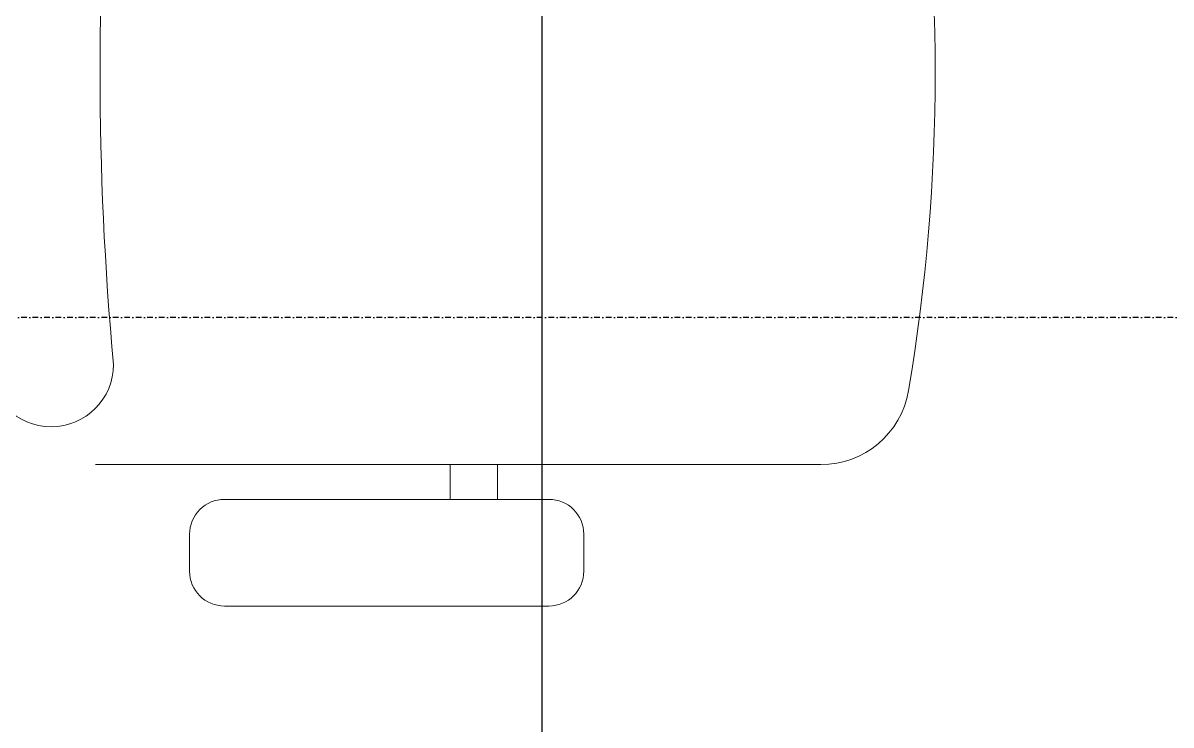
# Model space of a CAD drawing. Extents: x -560814 to 57327, y -29287 to 19916.
# Drawn here: x 38084 to 38730, y 6780 to 7175 of the extents above; entities that cross this region are included whole.
import ezdxf

# ---------------------------------------------------------------- set-up
doc = ezdxf.new("R2010")
doc.units = 0
doc.header["$LTSCALE"] = 0.25
doc.linetypes.add('DASHDOT', pattern=[25.4, 12.7, -6.35, 0, -6.35])
doc.layers.add('01-First Floor$0$FALSE CEILING', color=251, linetype='Continuous')
for name, color, linetype, lineweight in [('01-First Floor$0$LOADING', 253, 'Continuous', 5), ('01-First Floor$0$NEW Wall', 166, 'Continuous', 5), ('E-LITE-CLNG-CNDT', 6, 'DASHDOT', 35), ('T-DATA-CLNG-COND', 51, 'DASHDOT', 25)]:
    doc.layers.add(name, color=color, linetype=linetype, lineweight=lineweight)

# ---------------------------------------------------------------- blocks, each defined once
blk = doc.blocks.new('*X241')
at = {"color": 0}
for p, q in [((5, 3), (5, 3)), ((5, 3), (5, 3)), ((5, 3), (5, 3)), ((5, 3), (5, 3)), ((5, 3), (5, 3)), ((5, 3), (5, 3)), ((5, 3), (5, 3)), ((5, 3), (5, 3)), ((5, 3), (5, 3)), ((5, 3), (5, 3)), ((5, 3), (5, 3)), ((5, 3), (5, 3)), ((5, 3), (5, 3)), ((5, 3), (5, 3)), ((5, 3), (5, 3)), ((5, 3), (5, 3)), ((5, 3), (5, 3)), ((5, 3), (5, 3)), ((5, 3), (5, 3)), ((5, 3), (5, 3)), ((5, 3), (5, 3)), ((5, 3), (5, 3)), ((5, 3), (5, 3)), ((5, 3), (5, 3)), ((5, 3), (5, 3)), ((5, 3), (5, 3)), ((5, 3), (5, 3)), ((5, 3), (5, 3)), ((5, 3), (5, 3)), ((5, 3), (5, 3)), ((5, 3), (5, 3)), ((5, 3), (5, 3)), ((5, 3), (5, 3)), ((5, 3), (5, 3)), ((5, 3), (5, 3)), ((5, 3), (5, 3)), ((5, 3), (5, 3)), ((5, 3), (5, 3)), ((5, 3), (5, 3)), ((5, 3), (5, 3)), ((5, 3), (5, 3)), ((5, 3), (5, 3)), ((5, 3), (5, 3)), ((5, 3), (5, 3)), ((5, 3), (5, 3)), ((5, 3), (5, 3)), ((5, 3), (5, 3)), ((5, 3), (5, 3)), ((5, 3), (5, 3)), ((5, 3), (5, 3)), ((5, 3), (5, 3)), ((5, 3), (5, 3)), ((5, 3), (5, 3)), ((5, 3), (5, 3)), ((5, 3), (5, 3)), ((5, 3), (5, 3)), ((5, 3), (5, 3)), ((5, 3), (5, 3)), ((5, 3), (5, 3)), ((5, 3), (5, 3)), ((5, 3), (5, 3)), ((5, 3), (5, 3)), ((5, 3), (5, 3)), ((5, 3), (5, 3)), ((5, 3), (5, 3)), ((5, 3), (5, 3)), ((6, 3), (5, 3)), ((5, 3), (5, 3)), ((6, 3), (5, 3)), ((5, 3), (5, 3)), ((6, 3), (5, 3)), ((5, 3), (5, 3)), ((6, 3), (5, 3)), ((5, 3), (5, 3)), ((5, 3), (5, 3)), ((5, 3), (5, 3)), ((5, 3), (5, 3)), ((5, 3), (5, 3)), ((5, 3), (5, 3)), ((5, 3), (5, 3)), ((5, 3), (5, 3)), ((5, 3), (5, 3)), ((5, 3), (5, 3)), ((5, 3), (5, 3)), ((5, 3), (5, 3)), ((5, 3), (5, 3)), ((5, 3), (5, 3)), ((5, 3), (5, 3)), ((5, 3), (5, 3)), ((5, 3), (5, 3)), ((5, 3), (5, 3)), ((5, 3), (5, 3)), ((5, 3), (5, 3)), ((5, 3), (5, 3)), ((5, 3), (5, 3)), ((5, 3), (5, 3)), ((6, 3), (6, 3)), ((6, 3), (6, 3)), ((6, 3), (6, 3)), ((6, 3), (6, 3)), ((6, 3), (6, 3)), ((6, 3), (6, 3)), ((6, 3), (6, 3)), ((6, 3), (6, 3)), ((6, 3), (6, 3)), ((6, 3), (6, 3)), ((6, 3), (6, 3)), ((6, 3), (6, 3)), ((6, 3), (6, 3)), ((6, 3), (6, 3)), ((6, 3), (6, 3)), ((6, 3), (6, 3)), ((6, 3), (6, 3)), ((6, 3), (6, 3)), ((6, 3), (6, 3)), ((6, 3), (6, 3)), ((6, 3), (6, 3)), ((6, 3), (6, 3)), ((6, 3), (6, 3)), ((6, 3), (6, 3)), ((6, 3), (6, 3)), ((6, 3), (6, 3)), ((6, 3), (6, 3)), ((6, 3), (6, 3)), ((6, 3), (6, 3)), ((6, 3), (6, 3)), ((6, 3), (6, 3)), ((6, 3), (6, 3)), ((6, 3), (6, 3)), ((6, 3), (6, 3)), ((6, 3), (6, 3)), ((6, 3), (6, 3)), ((6, 3), (6, 3)), ((6, 3), (6, 3)), ((6, 3), (6, 3)), ((6, 3), (6, 3)), ((6, 3), (6, 3)), ((6, 3), (6, 3)), ((6, 3), (6, 3)), ((6, 3), (6, 3)), ((6, 3), (6, 3)), ((6, 3), (6, 3)), ((6, 3), (6, 3)), ((6, 3), (6, 3)), ((6, 3), (6, 3)), ((6, 3), (6, 3)), ((6, 3), (6, 3)), ((6, 3), (6, 3)), ((6, 3), (6, 3)), ((6, 3), (6, 3)), ((6, 3), (6, 3)), ((6, 3), (6, 3)), ((6, 3), (6, 3)), ((6, 3), (6, 3)), ((6, 3), (6, 3)), ((6, 3), (6, 3)), ((6, 3), (6, 3)), ((6, 3), (6, 3)), ((6, 3), (6, 3)), ((6, 3), (6, 3)), ((6, 3), (6, 3)), ((6, 3), (6, 3)), ((6, 3), (6, 3)), ((6, 3), (6, 3)), ((6, 3), (6, 3)), ((6, 3), (6, 3)), ((6, 3), (6, 3)), ((6, 3), (6, 3)), ((6, 3), (6, 3)), ((6, 3), (6, 3)), ((6, 3), (6, 3)), ((6, 3), (6, 3)), ((6, 3), (6, 3)), ((6, 3), (6, 3)), ((6, 3), (6, 3)), ((6, 3), (6, 3)), ((6, 3), (6, 3)), ((6, 3), (6, 3)), ((6, 3), (6, 3)), ((6, 3), (6, 3)), ((6, 3), (6, 3)), ((6, 3), (6, 3)), ((6, 3), (6, 3)), ((6, 3), (6, 3)), ((6, 3), (6, 3)), ((6, 3), (6, 3)), ((6, 3), (6, 3)), ((6, 3), (6, 3)), ((6, 3), (6, 3)), ((6, 3), (6, 3)), ((6, 3), (6, 3)), ((6, 3), (6, 3)), ((6, 3), (6, 3)), ((6, 3), (6, 3)), ((6, 3), (6, 3)), ((6, 3), (6, 3)), ((6, 3), (6, 3)), ((6, 3), (6, 3)), ((6, 3), (6, 3)), ((6, 3), (6, 3)), ((6, 3), (6, 3)), ((6, 3), (6, 3)), ((6, 3), (6, 3)), ((6, 3), (6, 3)), ((6, 3), (6, 3)), ((6, 3), (6, 3)), ((6, 3), (6, 3)), ((6, 3), (6, 3)), ((6, 3), (6, 3)), ((6, 3), (6, 3)), ((6, 3), (6, 3)), ((6, 3), (6, 3)), ((6, 3), (6, 3)), ((6, 3), (6, 3)), ((6, 3), (6, 3)), ((6, 3), (6, 3)), ((6, 3), (6, 3)), ((6, 3), (6, 3)), ((6, 3), (6, 3)), ((6, 3), (6, 3)), ((6, 3), (6, 3)), ((6, 3), (6, 3)), ((6, 3), (6, 3)), ((6, 3), (6, 3)), ((6, 3), (6, 3)), ((6, 3), (6, 3)), ((6, 3), (6, 3)), ((6, 3), (6, 3)), ((6, 3), (6, 3)), ((6, 3), (6, 3)), ((6, 3), (6, 3)), ((6, 3), (6, 3)), ((6, 3), (6, 3)), ((6, 3), (6, 3)), ((6, 3), (6, 3)), ((6, 3), (6, 3)), ((6, 3), (6, 3)), ((6, 3), (6, 3)), ((6, 3), (6, 3)), ((6, 3), (6, 3)), ((6, 3), (6, 3)), ((6, 3), (6, 3)), ((6, 3), (6, 3)), ((6, 3), (6, 3)), ((6, 3), (6, 3)), ((6, 3), (6, 3)), ((6, 3), (6, 3)), ((6, 3), (6, 3)), ((6, 3), (6, 3)), ((6, 3), (6, 3)), ((6, 3), (6, 3)), ((6, 3), (6, 3)), ((6, 3), (6, 3)), ((6, 3), (6, 3)), ((6, 3), (6, 3)), ((6, 3), (6, 3)), ((6, 3), (6, 3)), ((6, 3), (6, 3)), ((6, 3), (6, 3)), ((6, 3), (6, 3)), ((6, 3), (6, 3)), ((6, 3), (6, 3)), ((6, 3), (6, 3)), ((6, 3), (6, 3)), ((6, 3), (6, 3)), ((6, 3), (6, 3)), ((6, 3), (6, 3)), ((6, 3), (6, 3)), ((6, 3), (6, 3)), ((6, 3), (6, 3)), ((6, 3), (6, 3)), ((6, 3), (6, 3)), ((6, 3), (6, 3)), ((6, 3), (6, 3)), ((6, 3), (6, 3)), ((6, 3), (6, 3)), ((6, 3), (6, 3)), ((6, 3), (6, 3)), ((6, 3), (6, 3)), ((6, 3), (6, 3)), ((6, 3), (6, 3)), ((6, 3), (6, 3)), ((6, 3), (6, 3)), ((6, 3), (6, 3)), ((6, 3), (6, 3)), ((6, 3), (6, 3)), ((6, 3), (6, 3)), ((6, 3), (6, 3)), ((6, 3), (6, 3)), ((6, 3), (6, 3)), ((6, 3), (6, 3)), ((6, 3), (6, 3)), ((6, 3), (6, 3)), ((6, 3), (6, 3)), ((6, 3), (6, 3)), ((6, 3), (6, 3)), ((6, 3), (6, 3)), ((6, 3), (6, 3)), ((6, 3), (6, 3)), ((6, 3), (6, 3)), ((6, 3), (5, 3)), ((6, 3), (5, 3)), ((6, 3), (5, 3)), ((6, 3), (5, 3)), ((6, 3), (5, 3)), ((6, 3), (6, 3)), ((6, 3), (6, 3)), ((6, 3), (6, 3)), ((6, 3), (6, 3)), ((6, 3), (6, 3)), ((6, 3), (6, 3)), ((6, 3), (6, 3)), ((6, 3), (6, 3)), ((6, 3), (6, 3)), ((6, 3), (6, 3)), ((6, 3), (6, 3)), ((6, 3), (6, 3)), ((6, 3), (6, 3)), ((6, 3), (6, 3)), ((6, 3), (6, 3)), ((6, 3), (6, 3)), ((6, 3), (6, 3)), ((6, 3), (6, 3)), ((6, 3), (6, 3)), ((6, 3), (6, 3)), ((6, 3), (6, 3)), ((6, 3), (6, 3)), ((6, 3), (6, 3)), ((6, 3), (6, 3)), ((6, 3), (6, 3)), ((6, 3), (6, 3)), ((6, 3), (6, 3)), ((6, 3), (6, 3)), ((6, 3), (6, 3)), ((6, 3), (6, 3)), ((6, 3), (6, 3)), ((6, 3), (6, 3)), ((6, 3), (6, 3)), ((6, 3), (6, 3)), ((6, 3), (6, 3)), ((6, 3), (6, 3)), ((6, 3), (6, 3)), ((6, 3), (6, 3)), ((6, 3), (6, 3)), ((6, 3), (6, 3)), ((6, 3), (6, 3)), ((6, 3), (6, 3)), ((6, 3), (6, 3)), ((6, 3), (6, 3)), ((6, 3), (6, 3)), ((6, 3), (6, 3)), ((6, 3), (6, 3)), ((6, 3), (6, 3)), ((6, 3), (6, 3)), ((6, 3), (6, 3)), ((6, 3), (6, 3)), ((6, 3), (6, 3)), ((6, 3), (6, 3)), ((6, 3), (6, 3)), ((6, 3), (6, 3)), ((6, 3), (6, 3)), ((6, 3), (6, 3)), ((6, 3), (6, 3)), ((6, 3), (6, 3)), ((6, 3), (6, 3)), ((6, 3), (6, 3)), ((6, 3), (6, 3)), ((6, 3), (6, 3)), ((6, 3), (6, 3)), ((6, 3), (6, 3)), ((6, 3), (6, 3)), ((6, 3), (6, 3)), ((6, 3), (6, 3)), ((6, 3), (6, 3)), ((6, 3), (6, 3)), ((6, 3), (6, 3)), ((6, 3), (6, 3)), ((6, 3), (6, 3)), ((6, 3), (6, 3)), ((6, 3), (6, 3)), ((6, 3), (6, 3)), ((6, 3), (6, 3)), ((6, 3), (6, 3)), ((6, 3), (6, 3)), ((6, 3), (6, 3)), ((6, 3), (6, 3)), ((6, 3), (6, 3)), ((6, 3), (6, 3)), ((6, 3), (6, 3)), ((6, 3), (6, 3)), ((6, 3), (6, 3)), ((6, 3), (6, 3)), ((6, 3), (6, 3)), ((6, 3), (6, 3)), ((6, 3), (6, 3)), ((6, 3), (6, 3)), ((6, 3), (6, 3)), ((6, 3), (6, 3)), ((6, 3), (6, 3)), ((6, 3), (6, 3)), ((6, 3), (6, 3)), ((6, 3), (6, 3)), ((6, 3), (6, 3)), ((6, 3), (6, 3)), ((6, 3), (6, 3)), ((6, 3), (6, 3)), ((6, 3), (6, 3)), ((6, 3), (6, 3)), ((6, 3), (6, 3)), ((6, 3), (6, 3)), ((6, 3), (6, 3)), ((6, 3), (6, 3)), ((6, 3), (6, 3)), ((6, 3), (6, 3)), ((6, 3), (6, 3)), ((6, 3), (6, 3)), ((6, 3), (6, 3)), ((6, 3), (6, 3)), ((6, 3), (6, 3)), ((6, 3), (6, 3)), ((6, 3), (6, 3)), ((6, 3), (6, 3)), ((6, 3), (6, 3)), ((6, 3), (6, 3)), ((6, 3), (6, 3)), ((6, 3), (6, 3)), ((6, 3), (6, 3)), ((6, 3), (6, 3)), ((6, 3), (6, 3)), ((6, 3), (6, 3)), ((6, 3), (6, 3)), ((6, 3), (6, 3)), ((6, 3), (6, 3)), ((6, 3), (6, 3)), ((6, 3), (6, 3)), ((6, 3), (6, 3)), ((6, 3), (6, 3)), ((6, 3), (6, 3)), ((6, 3), (6, 3)), ((6, 3), (6, 3)), ((6, 3), (6, 3)), ((6, 3), (6, 3)), ((6, 3), (6, 3)), ((6, 3), (6, 3)), ((6, 3), (6, 3)), ((6, 3), (6, 3)), ((6, 3), (6, 3)), ((6, 3), (6, 3)), ((6, 3), (6, 3)), ((6, 3), (6, 3)), ((6, 3), (6, 3)), ((6, 3), (6, 3)), ((6, 3), (6, 3)), ((6, 3), (6, 3)), ((6, 3), (6, 3)), ((6, 3), (6, 3)), ((6, 3), (6, 3)), ((6, 3), (6, 3)), ((6, 3), (6, 3)), ((6, 3), (6, 3)), ((6, 3), (6, 3)), ((6, 3), (6, 3)), ((6, 3), (6, 3)), ((6, 3), (6, 3)), ((6, 3), (6, 3)), ((6, 3), (6, 3)), ((6, 3), (6, 3)), ((6, 3), (6, 3)), ((6, 3), (6, 3)), ((6, 3), (6, 3)), ((6, 3), (6, 3)), ((6, 3), (6, 3)), ((6, 3), (6, 3)), ((6, 3), (6, 3)), ((6, 3), (6, 3)), ((6, 3), (6, 3)), ((6, 3), (6, 3)), ((6, 3), (6, 3)), ((6, 3), (6, 3)), ((6, 3), (6, 3)), ((6, 3), (6, 3)), ((6, 3), (6, 3)), ((6, 3), (6, 3)), ((6, 3), (6, 3)), ((6, 3), (6, 3)), ((6, 3), (6, 3)), ((6, 3), (6, 3)), ((6, 3), (6, 3)), ((6, 3), (6, 3)), ((6, 3), (6, 3)), ((6, 3), (6, 3)), ((6, 3), (6, 3)), ((6, 3), (6, 3)), ((6, 3), (6, 3)), ((6, 3), (6, 3)), ((6, 3), (6, 3)), ((6, 3), (6, 3)), ((6, 3), (6, 3)), ((6, 3), (6, 3)), ((6, 3), (6, 3)), ((6, 3), (6, 3)), ((6, 3), (6, 3)), ((6, 3), (6, 3)), ((6, 3), (6, 3)), ((6, 3), (6, 3)), ((6, 3), (6, 3)), ((6, 3), (6, 3)), ((6, 3), (6, 3)), ((6, 3), (6, 3)), ((6, 3), (6, 3)), ((6, 3), (6, 3)), ((6, 3), (6, 3)), ((6, 3), (6, 3)), ((6, 3), (6, 3)), ((6, 3), (6, 3)), ((6, 3), (6, 3)), ((6, 3), (6, 3)), ((6, 3), (6, 3)), ((6, 3), (6, 3)), ((6, 3), (6, 3)), ((6, 3), (6, 3)), ((6, 3), (6, 3)), ((6, 3), (6, 3)), ((6, 3), (6, 3)), ((6, 3), (6, 3)), ((6, 3), (6, 3)), ((6, 3), (6, 3)), ((6, 3), (6, 3)), ((6, 3), (6, 3)), ((6, 3), (6, 3)), ((6, 3), (6, 3)), ((6, 3), (6, 3)), ((6, 3), (6, 3)), ((6, 3), (6, 3)), ((6, 3), (6, 3)), ((6, 3), (6, 3)), ((6, 3), (6, 3)), ((6, 3), (6, 3)), ((6, 3), (6, 3)), ((6, 3), (6, 3)), ((6, 3), (6, 3)), ((6, 3), (6, 3)), ((6, 3), (6, 3)), ((6, 3), (6, 3)), ((6, 3), (6, 3)), ((6, 3), (6, 3)), ((6, 3), (6, 3)), ((6, 3), (6, 3)), ((6, 3), (6, 3)), ((6, 3), (6, 3)), ((6, 3), (6, 3)), ((6, 3), (6, 3)), ((6, 3), (6, 3)), ((6, 3), (6, 3)), ((6, 3), (6, 3)), ((6, 3), (6, 3)), ((6, 3), (6, 3)), ((6, 3), (6, 3)), ((6, 3), (6, 3)), ((6, 3), (6, 3)), ((6, 3), (6, 3)), ((6, 3), (6, 3)), ((6, 3), (6, 3)), ((6, 3), (6, 3)), ((6, 3), (6, 3)), ((6, 3), (6, 3)), ((6, 3), (6, 3)), ((6, 3), (6, 3)), ((6, 3), (6, 3)), ((6, 3), (6, 3)), ((6, 3), (6, 3)), ((6, 3), (6, 3)), ((6, 3), (6, 3)), ((6, 3), (6, 3)), ((6, 3), (6, 3)), ((6, 3), (6, 3)), ((6, 3), (6, 3)), ((6, 3), (6, 3)), ((6, 3), (6, 3)), ((6, 3), (6, 3)), ((6, 3), (6, 3)), ((6, 3), (6, 3)), ((6, 3), (6, 3)), ((6, 3), (6, 3)), ((6, 3), (6, 3)), ((6, 3), (6, 3)), ((6, 3), (6, 3)), ((6, 3), (6, 3)), ((6, 3), (6, 3)), ((6, 3), (6, 3)), ((6, 3), (6, 3)), ((6, 3), (6, 3)), ((6, 3), (6, 3)), ((6, 3), (6, 3)), ((6, 3), (6, 3)), ((6, 3), (6, 3)), ((6, 3), (6, 3)), ((6, 3), (6, 3)), ((6, 3), (6, 3)), ((6, 3), (6, 3)), ((6, 3), (6, 3)), ((6, 3), (6, 3)), ((6, 3), (6, 3)), ((6, 3), (6, 3)), ((6, 3), (6, 3)), ((6, 3), (6, 3)), ((6, 3), (6, 3)), ((6, 3), (6, 3)), ((6, 3), (6, 3)), ((6, 3), (6, 3)), ((6, 3), (6, 3)), ((6, 3), (6, 3)), ((6, 3), (6, 3)), ((6, 3), (6, 3)), ((6, 3), (6, 3)), ((6, 3), (6, 3)), ((6, 3), (6, 3)), ((6, 3), (6, 3)), ((6, 3), (6, 3)), ((6, 3), (6, 3)), ((6, 3), (6, 3)), ((6, 3), (6, 3))]:
    blk.add_line(p, q, dxfattribs=at)
blk = doc.blocks.new('*X242')
at = {"color": 0}
for p, q in [((13, 1), (13, 1)), ((13, 1), (13, 1)), ((13, 1), (13, 1)), ((13, 1), (13, 1)), ((13, 1), (13, 1)), ((13, 1), (13, 1)), ((13, 1), (13, 1)), ((13, 1), (13, 1)), ((13, 1), (13, 1)), ((13, 1), (13, 1)), ((13, 1), (13, 1)), ((13, 1), (13, 1)), ((13, 1), (13, 1)), ((13, 1), (13, 1)), ((13, 1), (13, 1)), ((13, 1), (14, 1)), ((13, 1), (14, 1)), ((13, 1), (14, 1)), ((13, 1), (13, 1)), ((13, 1), (13, 1)), ((13, 1), (13, 1)), ((13, 1), (13, 1)), ((13, 1), (13, 1)), ((13, 1), (13, 1)), ((13, 1), (13, 1)), ((13, 1), (13, 1)), ((13, 1), (13, 1)), ((13, 1), (13, 1)), ((13, 1), (13, 1)), ((13, 1), (13, 1)), ((13, 1), (13, 1)), ((13, 1), (13, 1)), ((13, 1), (13, 1)), ((13, 1), (13, 1)), ((13, 1), (13, 1)), ((13, 1), (13, 1)), ((13, 1), (13, 1)), ((13, 1), (13, 1)), ((13, 1), (13, 1)), ((13, 1), (13, 1)), ((13, 1), (13, 1)), ((13, 1), (13, 1)), ((13, 1), (13, 1)), ((13, 1), (13, 1)), ((13, 1), (13, 1)), ((13, 1), (13, 1)), ((13, 1), (13, 1)), ((13, 1), (13, 1)), ((13, 1), (13, 1)), ((13, 1), (13, 1)), ((13, 1), (13, 1)), ((13, 1), (13, 1)), ((13, 1), (13, 1)), ((13, 1), (13, 1)), ((13, 1), (13, 1)), ((13, 1), (13, 1)), ((13, 1), (13, 1)), ((13, 1), (13, 1)), ((13, 1), (13, 1)), ((13, 1), (13, 1)), ((13, 1), (13, 1)), ((13, 1), (13, 1)), ((13, 1), (13, 1)), ((13, 1), (13, 1)), ((13, 1), (13, 1)), ((13, 1), (13, 1)), ((13, 1), (13, 1)), ((13, 1), (13, 1)), ((13, 1), (13, 1)), ((13, 1), (13, 1)), ((13, 1), (13, 1)), ((13, 1), (13, 1)), ((13, 1), (13, 1)), ((13, 1), (13, 1)), ((13, 1), (13, 1)), ((13, 1), (13, 1)), ((13, 1), (13, 1)), ((13, 1), (13, 1)), ((13, 1), (13, 1)), ((13, 1), (13, 1)), ((13, 1), (13, 1)), ((13, 1), (13, 1)), ((13, 1), (13, 1)), ((13, 1), (13, 1)), ((13, 1), (13, 1)), ((13, 1), (13, 1)), ((13, 1), (13, 1)), ((13, 1), (13, 1)), ((13, 1), (13, 1)), ((13, 1), (13, 1)), ((13, 1), (13, 1)), ((13, 1), (13, 1)), ((13, 1), (13, 1)), ((13, 1), (13, 1)), ((13, 1), (13, 1)), ((13, 1), (13, 1)), ((13, 1), (13, 1)), ((13, 1), (13, 1)), ((13, 1), (13, 1)), ((13, 1), (13, 1)), ((13, 1), (13, 1)), ((13, 1), (13, 1)), ((13, 1), (13, 1)), ((13, 1), (13, 1)), ((13, 1), (13, 1)), ((13, 1), (13, 1)), ((13, 1), (13, 1)), ((13, 1), (13, 1)), ((13, 1), (13, 1)), ((13, 1), (13, 1)), ((13, 1), (13, 1)), ((13, 1), (13, 1)), ((13, 1), (13, 1)), ((13, 1), (13, 1)), ((13, 1), (13, 1)), ((13, 1), (13, 1)), ((13, 1), (13, 1)), ((13, 1), (13, 1)), ((13, 1), (13, 1)), ((13, 1), (13, 1)), ((13, 1), (13, 1)), ((13, 1), (13, 1)), ((13, 1), (13, 1)), ((13, 1), (14, 1)), ((13, 0), (13, 0)), ((13, 0), (13, 0)), ((13, 0), (13, 0)), ((13, 0), (13, 0)), ((13, 0), (13, 0)), ((13, 0), (13, 0)), ((13, 0), (13, 0)), ((13, 0), (13, 0)), ((13, 0), (13, 0)), ((13, 0), (13, 0)), ((13, 0), (13, 0)), ((13, 0), (13, 0)), ((13, 0), (13, 0)), ((13, 0), (13, 0)), ((13, 0), (13, 0)), ((13, 0), (13, 0)), ((13, 0), (13, 0)), ((13, 0), (13, 0)), ((13, 0), (13, 0)), ((13, 0), (13, 0)), ((13, 0), (13, 0)), ((13, 0), (13, 0)), ((13, 0), (13, 0)), ((13, 0), (13, 0)), ((13, 0), (13, 0)), ((13, 0), (13, 0)), ((13, 0), (13, 0)), ((13, 0), (13, 0)), ((13, 0), (13, 0)), ((13, 0), (13, 0)), ((13, 0), (13, 0)), ((13, 0), (13, 0)), ((13, 0), (13, 0)), ((13, 0), (13, 0)), ((13, 0), (13, 0)), ((13, 0), (13, 0)), ((13, 0), (13, 0)), ((13, 0), (13, 0)), ((13, 0), (13, 0)), ((13, 0), (13, 0)), ((13, 0), (13, 0)), ((13, 0), (13, 0)), ((13, 0), (13, 0)), ((13, 0), (13, 0)), ((13, 0), (13, 0)), ((13, 0), (13, 0)), ((13, 0), (13, 0)), ((13, 0), (13, 0)), ((13, 0), (14, 0)), ((13, 0), (14, 0)), ((13, 0), (13, 0)), ((13, 0), (14, 0)), ((14, 1), (14, 1)), ((14, 1), (14, 1)), ((14, 1), (14, 1)), ((14, 1), (14, 1)), ((14, 1), (14, 1)), ((14, 1), (14, 1)), ((14, 1), (14, 1)), ((14, 1), (14, 1)), ((14, 1), (14, 1)), ((14, 1), (14, 1)), ((14, 1), (14, 1)), ((14, 1), (14, 1)), ((14, 1), (14, 1)), ((14, 1), (14, 1)), ((14, 1), (14, 1)), ((14, 1), (14, 1)), ((14, 1), (14, 1)), ((14, 1), (14, 1)), ((14, 1), (14, 1)), ((14, 1), (14, 1)), ((14, 1), (14, 1)), ((14, 1), (14, 1)), ((14, 1), (14, 1)), ((14, 1), (14, 1)), ((14, 1), (14, 1)), ((14, 1), (14, 1)), ((14, 1), (14, 1)), ((14, 1), (14, 1)), ((14, 1), (14, 1)), ((14, 1), (14, 1)), ((14, 1), (14, 1)), ((14, 1), (14, 1)), ((14, 1), (14, 1)), ((14, 1), (14, 1)), ((14, 1), (14, 1)), ((14, 1), (14, 1)), ((14, 1), (14, 1)), ((14, 1), (14, 1)), ((14, 1), (14, 1)), ((14, 1), (14, 1)), ((14, 1), (14, 1)), ((14, 1), (14, 1)), ((14, 1), (14, 1)), ((14, 1), (14, 1)), ((14, 1), (14, 1)), ((14, 1), (14, 1)), ((14, 1), (14, 1)), ((14, 1), (14, 1)), ((14, 1), (14, 1)), ((14, 1), (14, 1)), ((14, 1), (14, 1)), ((14, 1), (14, 1)), ((14, 1), (14, 1)), ((14, 1), (14, 1)), ((14, 1), (14, 1)), ((14, 1), (14, 1)), ((14, 1), (14, 1)), ((14, 1), (14, 1)), ((14, 1), (14, 1)), ((14, 1), (14, 1)), ((14, 1), (14, 1)), ((14, 1), (14, 1)), ((14, 1), (14, 1)), ((14, 1), (14, 1)), ((14, 1), (14, 1)), ((14, 1), (14, 1)), ((14, 1), (14, 1)), ((14, 1), (14, 1)), ((14, 1), (14, 1)), ((14, 1), (14, 1)), ((14, 1), (14, 1)), ((14, 1), (14, 1)), ((14, 1), (14, 1)), ((14, 1), (14, 1)), ((14, 1), (14, 1)), ((14, 1), (14, 1)), ((14, 1), (14, 1)), ((14, 1), (14, 1)), ((14, 1), (14, 1)), ((14, 1), (14, 1)), ((14, 1), (14, 1)), ((14, 1), (14, 1)), ((14, 1), (14, 1)), ((14, 1), (14, 1)), ((14, 1), (14, 1)), ((14, 1), (14, 1)), ((14, 1), (14, 1)), ((14, 1), (14, 1)), ((14, 1), (14, 1)), ((14, 1), (14, 1)), ((14, 1), (14, 1)), ((14, 1), (14, 1)), ((14, 1), (14, 1)), ((14, 1), (14, 1)), ((14, 0), (14, 0)), ((14, 0), (14, 0)), ((14, 0), (14, 0)), ((14, 0), (14, 0)), ((14, 0), (14, 0)), ((14, 0), (14, 0)), ((14, 0), (14, 0)), ((14, 0), (14, 0)), ((14, 0), (14, 0)), ((14, 0), (14, 0)), ((14, 0), (14, 0)), ((14, 0), (14, 0)), ((14, 0), (14, 0)), ((14, 0), (14, 0)), ((14, 0), (14, 0)), ((14, 0), (14, 0)), ((14, 0), (14, 0)), ((14, 0), (14, 0)), ((14, 0), (14, 0)), ((14, 0), (14, 0)), ((14, 0), (14, 0)), ((14, 0), (14, 0)), ((14, 0), (14, 0)), ((14, 0), (14, 0)), ((14, 0), (14, 0)), ((14, 0), (14, 0)), ((14, 0), (14, 0)), ((14, 0), (14, 0)), ((14, 0), (14, 0)), ((14, 0), (14, 0)), ((14, 0), (14, 0)), ((14, 0), (14, 0)), ((14, 0), (14, 0)), ((14, 0), (14, 0)), ((14, 0), (14, 0)), ((14, 0), (14, 0)), ((14, 0), (14, 0)), ((14, 0), (14, 0)), ((14, 0), (14, 0)), ((14, 0), (14, 0)), ((14, 0), (14, 0)), ((14, 0), (14, 0)), ((14, 0), (14, 0)), ((14, 0), (14, 0)), ((14, 0), (14, 0)), ((14, 0), (14, 0)), ((14, 0), (14, 0)), ((14, 0), (14, 0)), ((13, 0), (13, 0)), ((13, 0), (14, 0)), ((13, 0), (13, 0)), ((13, 0), (14, 0)), ((13, 0), (13, 0)), ((13, 0), (14, 0)), ((13, 0), (13, 0)), ((13, 0), (13, 0)), ((13, 0), (13, 0)), ((13, 0), (13, 0)), ((13, 0), (14, 0)), ((13, 0), (13, 0)), ((13, 0), (14, 0)), ((13, 0), (13, 0)), ((13, 0), (14, 0)), ((13, 0), (13, 0)), ((13, 0), (14, 0)), ((13, 0), (13, 0)), ((13, 0), (14, 0)), ((13, 0), (13, 0)), ((13, 0), (14, 0)), ((13, 0), (13, 0)), ((13, 0), (14, 0)), ((13, 0), (13, 0)), ((13, 0), (13, 0)), ((13, 0), (13, 0)), ((13, 0), (14, 0)), ((13, 0), (13, 0)), ((13, 0), (14, 0)), ((13, 0), (13, 0)), ((13, 0), (14, 0)), ((13, 0), (13, 0)), ((13, 0), (14, 0)), ((13, 0), (13, 0)), ((13, 0), (13, 0)), ((13, 0), (13, 0)), ((13, 0), (13, 0)), ((13, 0), (13, 0)), ((13, 0), (13, 0)), ((13, 0), (13, 0)), ((13, 0), (13, 0)), ((13, 0), (13, 0)), ((13, 0), (13, 0)), ((13, 0), (13, 0)), ((13, 0), (13, 0)), ((13, 0), (13, 0)), ((13, 0), (13, 0)), ((13, 0), (13, 0)), ((13, 0), (13, 0)), ((13, 0), (13, 0)), ((13, 0), (13, 0)), ((13, 0), (13, 0)), ((13, 0), (13, 0)), ((13, 0), (13, 0)), ((13, 0), (13, 0)), ((13, 0), (13, 0)), ((13, 0), (13, 0)), ((13, 0), (13, 0)), ((13, 0), (13, 0)), ((13, 0), (13, 0)), ((13, 0), (13, 0)), ((13, 0), (13, 0)), ((13, 0), (13, 0)), ((13, 0), (13, 0)), ((13, -1), (13, -1)), ((13, -1), (13, -1)), ((13, -1), (13, -1)), ((13, -1), (13, -1)), ((13, -1), (13, -1)), ((13, -1), (14, -1)), ((13, -1), (13, -1)), ((14, 0), (14, 0)), ((14, 0), (14, 0)), ((14, 0), (14, 0)), ((14, 0), (14, 0)), ((14, 0), (14, 0)), ((14, 0), (14, 0)), ((14, 0), (14, 0)), ((14, 0), (14, 0)), ((14, 0), (14, 0)), ((14, 0), (14, 0)), ((14, 0), (14, 0)), ((14, 0), (14, 0)), ((14, 0), (14, 0)), ((14, 0), (14, 0)), ((14, 0), (14, 0)), ((13, 0), (14, 0)), ((14, 0), (14, 0)), ((14, 0), (14, 0)), ((14, 0), (14, 0)), ((14, 0), (14, 0)), ((14, 0), (14, 0)), ((14, 0), (14, 0)), ((14, 0), (14, 0)), ((14, 0), (14, 0)), ((14, 0), (14, 0)), ((14, 0), (14, 0)), ((14, 0), (14, 0)), ((14, 0), (14, 0)), ((14, 0), (14, 0)), ((14, 0), (14, 0)), ((14, 0), (14, 0)), ((14, 0), (14, 0)), ((14, 0), (14, 0)), ((14, 0), (14, 0)), ((14, 0), (14, 0)), ((14, 0), (14, 0)), ((14, 0), (14, 0)), ((14, 0), (14, 0)), ((14, 0), (14, 0)), ((14, 0), (14, 0)), ((14, 0), (14, 0)), ((14, 0), (14, 0)), ((14, 0), (14, 0)), ((14, 0), (14, 0)), ((14, 0), (14, 0)), ((14, 0), (14, 0)), ((14, 0), (14, 0)), ((14, 0), (14, 0)), ((14, 0), (14, 0)), ((14, 0), (14, 0)), ((14, -1), (14, -1)), ((14, -1), (14, -1)), ((14, -1), (14, -1)), ((14, -1), (14, -1)), ((14, -1), (14, -1))]:
    blk.add_line(p, q, dxfattribs=at)
blk = doc.blocks.new('01-First Floor$0$GF21018-P')
at = {"color": 0}
for p, q in [((0.22049, 0.47563), (0.22049, 0.0675)), ((0.25963, 0.34221), (0.2804, 0.34221)), ((0.24001, 0.32259), (0.24001, 0.14)), ((0.30001, 0.32259), (0.30001, 0.14)), ((0.22049, 0.29372), (0.24001, 0.29372)), ((0.22049, 0.26708), (0.24001, 0.26708)), ((0.25963, 0.12039), (0.2804, 0.12039))]:
    blk.add_line(p, q, dxfattribs=at)
for points in [[(0.24001, 0.29372), (0.24001, 0.29372), (0.24001, 0.29372), (0.24001, 0.29372), (0.24001, 0.29372), (0.24001, 0.29372), (0.24001, 0.29372), (0.24001, 0.29372), (0.24001, 0.29372), (0.24001, 0.29372), (0.24001, 0.29372), (0.24001, 0.29372), (0.24001, 0.29372), (0.24001, 0.29372), (0.24001, 0.29372), (0.24001, 0.29372), (0.24001, 0.29372), (0.24001, 0.29372), (0.24001, 0.29372), (0.24001, 0.29372), (0.24001, 0.29372), (0.24001, 0.29372), (0.24001, 0.29372), (0.24001, 0.29372), (0.24001, 0.29372), (0.24001, 0.29372), (0.24001, 0.29372), (0.24001, 0.29372), (0.24001, 0.29372), (0.24001, 0.29372), (0.24001, 0.29372), (0.24001, 0.29372), (0.24001, 0.29372), (0.24001, 0.29372), (0.24001, 0.29372), (0.24001, 0.29372), (0.24001, 0.29372), (0.24001, 0.29372), (0.24001, 0.29372), (0.24001, 0.29372), (0.24001, 0.29372), (0.24001, 0.29372), (0.24001, 0.29372), (0.24001, 0.29372), (0.24001, 0.29372), (0.24001, 0.29372), (0.24001, 0.29372), (0.24001, 0.29372), (0.24001, 0.29372), (0.24001, 0.29372), (0.24001, 0.29372), (0.24001, 0.29372), (0.24001, 0.29372), (0.24001, 0.29372), (0.24001, 0.29372), (0.24001, 0.29372), (0.24001, 0.29372), (0.24001, 0.29372), (0.24001, 0.29372), (0.24001, 0.29372), (0.24001, 0.29372), (0.24001, 0.29372), (0.24001, 0.29372), (0.24001, 0.29372), (0.24001, 0.29372), (0.24001, 0.29372), (0.24001, 0.29372), (0.24001, 0.29372), (0.24001, 0.29372), (0.24001, 0.29372), (0.24001, 0.29372), (0.24001, 0.29372), (0.24001, 0.29372), (0.24001, 0.29372), (0.24001, 0.29372), (0.24001, 0.29372), (0.24001, 0.29372), (0.24001, 0.29372), (0.24001, 0.29372), (0.24001, 0.29372), (0.24001, 0.29372), (0.24001, 0.29372), (0.24001, 0.29372), (0.24001, 0.29372), (0.24001, 0.29372), (0.24001, 0.29372), (0.24001, 0.29372), (0.24001, 0.29372), (0.24001, 0.29372), (0.24001, 0.29372), (0.24001, 0.29372), (0.24001, 0.29372), (0.24001, 0.29372), (0.24001, 0.29372), (0.24001, 0.29372), (0.24001, 0.29372), (0.24001, 0.29372), (0.24001, 0.29372), (0.24001, 0.29372), (0.24001, 0.29372), (0.24001, 0.29372), (0.24001, 0.29372), (0.24001, 0.29372), (0.24001, 0.29372), (0.24001, 0.29372), (0.24001, 0.29372), (0.24001, 0.29372), (0.24001, 0.29372), (0.24001, 0.29372), (0.24001, 0.29372), (0.24001, 0.29372), (0.24001, 0.29372), (0.24001, 0.29372), (0.24001, 0.29372), (0.24001, 0.29372), (0.24001, 0.29372), (0.24001, 0.29372), (0.24001, 0.29372), (0.24001, 0.29372), (0.24001, 0.29372), (0.24001, 0.29372), (0.24001, 0.29372), (0.24001, 0.29372), (0.24001, 0.29372), (0.24001, 0.29372), (0.24001, 0.29372), (0.24001, 0.29372), (0.24001, 0.29372), (0.24001, 0.29372), (0.24001, 0.29372), (0.24001, 0.29372), (0.24001, 0.29372), (0.24001, 0.29372), (0.24001, 0.29372), (0.24001, 0.29372), (0.24001, 0.29372), (0.24001, 0.29372), (0.24001, 0.29372), (0.24001, 0.29372), (0.24001, 0.29372), (0.24001, 0.29372), (0.24001, 0.29372), (0.24001, 0.29372), (0.24001, 0.29372), (0.24001, 0.29372), (0.24001, 0.29372), (0.24001, 0.29372), (0.24001, 0.29372), (0.24001, 0.29372), (0.24001, 0.29372), (0.24001, 0.29372), (0.24001, 0.29372), (0.24001, 0.29372), (0.24001, 0.29372), (0.24001, 0.29372), (0.24001, 0.29372), (0.24001, 0.29372), (0.24001, 0.29372), (0.24001, 0.29372), (0.24001, 0.29372), (0.24001, 0.29372), (0.24001, 0.29372), (0.24001, 0.29372), (0.24001, 0.29372), (0.24001, 0.29372), (0.24001, 0.29372), (0.24001, 0.29372), (0.24001, 0.29372), (0.24001, 0.29372), (0.24001, 0.29372), (0.24001, 0.29372), (0.24001, 0.29372), (0.24001, 0.29372), (0.24001, 0.29372), (0.24001, 0.29372), (0.24001, 0.29372), (0.24001, 0.29372), (0.24001, 0.29372), (0.24001, 0.29372), (0.24001, 0.29372), (0.24001, 0.29372), (0.24001, 0.29372), (0.24001, 0.29372), (0.24001, 0.29372), (0.24001, 0.29372), (0.24001, 0.29372), (0.24001, 0.29372), (0.24001, 0.29372), (0.24001, 0.29372), (0.24001, 0.29372), (0.24001, 0.29372), (0.24001, 0.29372), (0.24001, 0.29372), (0.24001, 0.29372), (0.24001, 0.29372), (0.24001, 0.29372), (0.24001, 0.29372), (0.24001, 0.29372), (0.24001, 0.29372), (0.24001, 0.29372), (0.24001, 0.29372), (0.24001, 0.29372), (0.24001, 0.29372), (0.24001, 0.29372), (0.24001, 0.29372), (0.24001, 0.29372), (0.24001, 0.29372), (0.24001, 0.29372), (0.24001, 0.29372), (0.24001, 0.29372), (0.24001, 0.29372), (0.24001, 0.29372), (0.24001, 0.29372), (0.24001, 0.29372), (0.24001, 0.29372), (0.24001, 0.29372), (0.24001, 0.29372), (0.24001, 0.29372), (0.24001, 0.29372), (0.24001, 0.29372), (0.24001, 0.29372), (0.24001, 0.29372), (0.24001, 0.29372), (0.24001, 0.29372), (0.24001, 0.29372), (0.24001, 0.29372), (0.24001, 0.29372), (0.24001, 0.29372), (0.24001, 0.29372), (0.24001, 0.29372), (0.24001, 0.29372), (0.24001, 0.29372), (0.24001, 0.29372), (0.24001, 0.29372), (0.24001, 0.29372), (0.24001, 0.29372), (0.24001, 0.29372), (0.24001, 0.29372), (0.24001, 0.29372), (0.24001, 0.29372), (0.24001, 0.29372), (0.24001, 0.29372), (0.24001, 0.29372), (0.24001, 0.29372), (0.24001, 0.29372), (0.24001, 0.29372), (0.24001, 0.29372), (0.24001, 0.29372), (0.24001, 0.29372), (0.24001, 0.29372), (0.24001, 0.29372), (0.24001, 0.29372), (0.24001, 0.29372), (0.24001, 0.29372), (0.24001, 0.29372), (0.24001, 0.29372), (0.24001, 0.29372), (0.24001, 0.29372), (0.24001, 0.29372), (0.24001, 0.29372), (0.24001, 0.29372), (0.24001, 0.29372), (0.24001, 0.29372), (0.24001, 0.29372), (0.24001, 0.29372), (0.24001, 0.29372), (0.24001, 0.29372), (0.24001, 0.29372), (0.24001, 0.29372), (0.24001, 0.29372), (0.24001, 0.29372), (0.24001, 0.29372), (0.24001, 0.29372), (0.24001, 0.29372), (0.24001, 0.29372), (0.24001, 0.29372), (0.24001, 0.29372)], [(0.24001, 0.29372), (0.24001, 0.29372), (0.24001, 0.29372), (0.24001, 0.29372), (0.24001, 0.29372), (0.24001, 0.29372), (0.24001, 0.29372), (0.24001, 0.29372), (0.24001, 0.29372), (0.24001, 0.29372), (0.24001, 0.29372), (0.24001, 0.29372), (0.24001, 0.29372), (0.24001, 0.29372), (0.24001, 0.29372), (0.24001, 0.29372), (0.24001, 0.29372), (0.24001, 0.29372), (0.24001, 0.29372), (0.24001, 0.29372), (0.24001, 0.29372), (0.24001, 0.29372), (0.24001, 0.29372), (0.24001, 0.29372), (0.24001, 0.29372), (0.24001, 0.29372), (0.24001, 0.29372), (0.24001, 0.29372), (0.24001, 0.29372), (0.24001, 0.29372), (0.24001, 0.29372), (0.24001, 0.29372), (0.24001, 0.29372), (0.24001, 0.29372), (0.24001, 0.29372), (0.24001, 0.29372), (0.24001, 0.29372), (0.24001, 0.29372), (0.24001, 0.29372), (0.24001, 0.29372), (0.24001, 0.29372), (0.24001, 0.29372), (0.24001, 0.29372), (0.24001, 0.29372), (0.24001, 0.29372), (0.24001, 0.29372), (0.24001, 0.29372), (0.24001, 0.29372), (0.24001, 0.29372), (0.24001, 0.29372), (0.24001, 0.29372), (0.24001, 0.29372), (0.24001, 0.29372), (0.24001, 0.29372), (0.24001, 0.29372), (0.24001, 0.29372), (0.24001, 0.29372), (0.24001, 0.29372), (0.24001, 0.29372), (0.24001, 0.29372), (0.24001, 0.29372), (0.24001, 0.29372), (0.24001, 0.29372), (0.24001, 0.29372), (0.24001, 0.29372), (0.24001, 0.29372), (0.24001, 0.29372), (0.24001, 0.29372), (0.24001, 0.29372), (0.24001, 0.29372), (0.24001, 0.29372), (0.24001, 0.29372), (0.24001, 0.29372), (0.24001, 0.29372), (0.24001, 0.29372), (0.24001, 0.29372), (0.24001, 0.29372), (0.24001, 0.29372), (0.24001, 0.29372), (0.24001, 0.29372), (0.24001, 0.29372), (0.24001, 0.29372), (0.24001, 0.29372), (0.24001, 0.29372), (0.24001, 0.29372), (0.24001, 0.29372), (0.24001, 0.29372), (0.24001, 0.29372), (0.24001, 0.29372), (0.24001, 0.29372), (0.24001, 0.29372), (0.24001, 0.29372), (0.24001, 0.29372), (0.24001, 0.29372), (0.24001, 0.29372), (0.24001, 0.29372), (0.24001, 0.29372), (0.24001, 0.29372), (0.24001, 0.29372), (0.24001, 0.29372), (0.24001, 0.29372), (0.24001, 0.29372), (0.24001, 0.29372), (0.24001, 0.29372), (0.24001, 0.29372), (0.24001, 0.29372), (0.24001, 0.29372), (0.24001, 0.29372), (0.24001, 0.29372), (0.24001, 0.29372), (0.24001, 0.29372), (0.24001, 0.29372), (0.24001, 0.29372), (0.24001, 0.29372), (0.24001, 0.29372), (0.24001, 0.29372), (0.24001, 0.29372), (0.24001, 0.29372), (0.24001, 0.29372), (0.24001, 0.29372), (0.24001, 0.29372), (0.24001, 0.29372), (0.24001, 0.29372), (0.24001, 0.29372), (0.24001, 0.29372), (0.24001, 0.29372), (0.24001, 0.29372), (0.24001, 0.29372), (0.24001, 0.29372), (0.24001, 0.29372), (0.24001, 0.29372), (0.24001, 0.29372), (0.24001, 0.29372), (0.24001, 0.29372), (0.24001, 0.29372), (0.24001, 0.29372), (0.24001, 0.29372), (0.24001, 0.29372), (0.24001, 0.29372), (0.24001, 0.29372), (0.24001, 0.29372), (0.24001, 0.29372), (0.24001, 0.29372), (0.24001, 0.29372), (0.24001, 0.29372), (0.24001, 0.29372), (0.24001, 0.29372), (0.24001, 0.29372), (0.24001, 0.29372), (0.24001, 0.29372), (0.24001, 0.29372), (0.24001, 0.29372), (0.24001, 0.29372), (0.24001, 0.29372), (0.24001, 0.29372), (0.24001, 0.29372), (0.24001, 0.29372), (0.24001, 0.29372), (0.24001, 0.29372), (0.24001, 0.29372), (0.24001, 0.29372), (0.24001, 0.29372), (0.24001, 0.29372), (0.24001, 0.29372), (0.24001, 0.29372), (0.24001, 0.29372), (0.24001, 0.29372), (0.24001, 0.29372), (0.24001, 0.29372), (0.24001, 0.29372), (0.24001, 0.29372), (0.24001, 0.29372), (0.24001, 0.29372), (0.24001, 0.29372), (0.24001, 0.29372), (0.24001, 0.29372), (0.24001, 0.29372), (0.24001, 0.29372), (0.24001, 0.29372), (0.24001, 0.29372), (0.24001, 0.29372), (0.24001, 0.29372), (0.24001, 0.29372), (0.24001, 0.29372), (0.24001, 0.29372), (0.24001, 0.29372), (0.24001, 0.29372), (0.24001, 0.29372), (0.24001, 0.29372), (0.24001, 0.29372), (0.24001, 0.29372), (0.24001, 0.29372), (0.24001, 0.29372), (0.24001, 0.29372), (0.24001, 0.29372), (0.24001, 0.29372), (0.24001, 0.29372), (0.24001, 0.29372), (0.24001, 0.29372), (0.24001, 0.29372), (0.24001, 0.29372), (0.24001, 0.29372), (0.24001, 0.29372), (0.24001, 0.29372), (0.24001, 0.29372), (0.24001, 0.29372), (0.24001, 0.29372), (0.24001, 0.29372), (0.24001, 0.29372), (0.24001, 0.29372), (0.24001, 0.29372), (0.24001, 0.29372), (0.24001, 0.29372), (0.24001, 0.29372), (0.24001, 0.29372), (0.24001, 0.29372), (0.24001, 0.29372), (0.24001, 0.29372), (0.24001, 0.29372)], [(0.24001, 0.29372), (0.24001, 0.29372), (0.24001, 0.29372), (0.24001, 0.29372), (0.24001, 0.29372), (0.24001, 0.29372), (0.24001, 0.29372), (0.24001, 0.29372), (0.24001, 0.29372), (0.24001, 0.29372), (0.24001, 0.29372), (0.24001, 0.29372), (0.24001, 0.29372), (0.24001, 0.29372), (0.24001, 0.29372), (0.24001, 0.29372), (0.24001, 0.29372), (0.24001, 0.29372), (0.24001, 0.29372), (0.24001, 0.29372), (0.24001, 0.29372), (0.24001, 0.29372), (0.24001, 0.29372), (0.24001, 0.29372), (0.24001, 0.29372), (0.24001, 0.29372), (0.24001, 0.29372), (0.24001, 0.29372), (0.24001, 0.29372), (0.24001, 0.29372), (0.24001, 0.29372), (0.24001, 0.29372), (0.24001, 0.29372), (0.24001, 0.29372), (0.24001, 0.29372), (0.24001, 0.29372), (0.24001, 0.29372), (0.24001, 0.29372), (0.24001, 0.29372), (0.24001, 0.29372), (0.24001, 0.29372), (0.24001, 0.29372), (0.24001, 0.29372), (0.24001, 0.29372), (0.24001, 0.29372), (0.24001, 0.29372), (0.24001, 0.29372), (0.24001, 0.29372), (0.24001, 0.29372), (0.24001, 0.29372), (0.24001, 0.29372), (0.24001, 0.29372), (0.24001, 0.29372), (0.24001, 0.29372), (0.24001, 0.29372), (0.24001, 0.29372), (0.24001, 0.29372), (0.24001, 0.29372), (0.24001, 0.29372), (0.24001, 0.29372), (0.24001, 0.29372), (0.24001, 0.29372), (0.24001, 0.29372), (0.24001, 0.29372), (0.24001, 0.29372), (0.24001, 0.29372), (0.24001, 0.29372), (0.24001, 0.29372), (0.24001, 0.29372), (0.24001, 0.29372), (0.24001, 0.29372), (0.24001, 0.29372), (0.24001, 0.29372), (0.24001, 0.29372), (0.24001, 0.29372), (0.24001, 0.29372), (0.24001, 0.29372), (0.24001, 0.29372), (0.24001, 0.29372), (0.24001, 0.29372), (0.24001, 0.29372), (0.24001, 0.29372), (0.24001, 0.29372), (0.24001, 0.29372), (0.24001, 0.29372), (0.24001, 0.29372), (0.24001, 0.29372), (0.24001, 0.29372), (0.24001, 0.29372), (0.24001, 0.29372), (0.24001, 0.29372), (0.24001, 0.29372), (0.24001, 0.29372), (0.24001, 0.29372), (0.24001, 0.29372), (0.24001, 0.29372), (0.24001, 0.29372), (0.24001, 0.29372), (0.24001, 0.29372), (0.24001, 0.29372), (0.24001, 0.29372), (0.24001, 0.29372), (0.24001, 0.29372), (0.24001, 0.29372), (0.24001, 0.29372), (0.24001, 0.29372), (0.24001, 0.29372), (0.24001, 0.29372), (0.24001, 0.29372), (0.24001, 0.29372), (0.24001, 0.29372), (0.24001, 0.29372), (0.24001, 0.29372), (0.24001, 0.29372), (0.24001, 0.29372), (0.24001, 0.29372), (0.24001, 0.29372), (0.24001, 0.29372), (0.24001, 0.29372), (0.24001, 0.29372), (0.24001, 0.29372), (0.24001, 0.29372), (0.24001, 0.29372), (0.24001, 0.29372), (0.24001, 0.29372), (0.24001, 0.29372), (0.24001, 0.29372), (0.24001, 0.29372), (0.24001, 0.29372), (0.24001, 0.29372), (0.24001, 0.29372), (0.24001, 0.29372), (0.24001, 0.29372), (0.24001, 0.29372), (0.24001, 0.29372), (0.24001, 0.29372), (0.24001, 0.29372), (0.24001, 0.29372), (0.24001, 0.29372), (0.24001, 0.29372), (0.24001, 0.29372), (0.24001, 0.29372), (0.24001, 0.29372), (0.24001, 0.29372), (0.24001, 0.29372), (0.24001, 0.29372), (0.24001, 0.29372), (0.24001, 0.29372), (0.24001, 0.29372), (0.24001, 0.29372), (0.24001, 0.29372), (0.24001, 0.29372), (0.24001, 0.29372), (0.24001, 0.29372), (0.24001, 0.29372), (0.24001, 0.29372), (0.24001, 0.29372), (0.24001, 0.29372), (0.24001, 0.29372), (0.24001, 0.29372), (0.24001, 0.29372), (0.24001, 0.29372), (0.24001, 0.29372), (0.24001, 0.29372), (0.24001, 0.29372), (0.24001, 0.29372), (0.24001, 0.29372), (0.24001, 0.29372), (0.24001, 0.29372), (0.24001, 0.29372), (0.24001, 0.29372), (0.24001, 0.29372), (0.24001, 0.29372), (0.24001, 0.29372), (0.24001, 0.29372), (0.24001, 0.29372), (0.24001, 0.29372), (0.24001, 0.29372), (0.24001, 0.29372), (0.24001, 0.29372), (0.24001, 0.29372), (0.24001, 0.29372), (0.24001, 0.29372), (0.24001, 0.29372), (0.24001, 0.29372), (0.24001, 0.29372), (0.24001, 0.29372), (0.24001, 0.29372), (0.24001, 0.29372), (0.24001, 0.29372), (0.24001, 0.29372), (0.24001, 0.29372), (0.24001, 0.29372), (0.24001, 0.29372), (0.24001, 0.29372), (0.24001, 0.29372), (0.24001, 0.29372), (0.24001, 0.29372), (0.24001, 0.29372), (0.24001, 0.29372), (0.24001, 0.29372), (0.24001, 0.29372), (0.24001, 0.29372), (0.24001, 0.29372), (0.24001, 0.29372), (0.24001, 0.29372), (0.24001, 0.29372), (0.24001, 0.29372), (0.24001, 0.29372), (0.24001, 0.29372), (0.24001, 0.29372), (0.24001, 0.29372), (0.24001, 0.29372), (0.24001, 0.29372)]]:
    blk.add_lwpolyline(points, close=True, dxfattribs=at)
for centre, radius, start, end in [((-0.0001, -0.52948), 1.06948, 80.36712, 99.63288), ((0.17049, 0.47563), 0.05, 0, 80.36712), ((0.25963, 0.32259), 0.01962, 90, 180), ((0.2804, 0.32259), 0.01962, 0, 90), ((0.25963, 0.14), 0.01962, 180, 270), ((0.2804, 0.14), 0.01962, 270, 0), ((0, 1.84674), 1.77674, 264.69456, 275.30527), ((0.16409, 0.0425), 0.03511, 270, 90)]:
    blk.add_arc(centre, radius, start, end, dxfattribs=at)
at = {"layer": '01-First Floor$0$NEW Wall', "color": 0, "linetype": 'Continuous'}
for points in [[(0.24001, 0.29372), (0.24001, 0.29372), (0.24001, 0.29372), (0.24001, 0.29372), (0.24001, 0.29372), (0.24001, 0.29372), (0.24001, 0.29372), (0.24001, 0.29372)], [(0.24001, 0.29372), (0.24001, 0.29372), (0.24001, 0.29372), (0.24001, 0.29372), (0.24001, 0.29372), (0.24001, 0.29372), (0.24001, 0.29372)], [(0.24001, 0.29372), (0.24001, 0.29372), (0.24001, 0.29372), (0.24001, 0.29372), (0.24001, 0.29372), (0.24001, 0.29372), (0.24001, 0.29372), (0.24001, 0.29372), (0.24001, 0.29372)], [(0.24001, 0.29372), (0.24001, 0.29372), (0.24001, 0.29372), (0.24001, 0.29372), (0.24001, 0.29372), (0.24001, 0.29372), (0.24001, 0.29372), (0.24001, 0.29372), (0.24001, 0.29372), (0.24001, 0.29372)], [(0.24001, 0.29372), (0.24001, 0.29372), (0.24001, 0.29372), (0.24001, 0.29372), (0.24001, 0.29372), (0.24001, 0.29372), (0.24001, 0.29372), (0.24001, 0.29372), (0.24001, 0.29372), (0.24001, 0.29372), (0.24001, 0.29372), (0.24001, 0.29372), (0.24001, 0.29372), (0.24001, 0.29372), (0.24001, 0.29372)], [(0.24001, 0.29372), (0.24001, 0.29372), (0.24001, 0.29372), (0.24001, 0.29372), (0.24001, 0.29372), (0.24001, 0.29372), (0.24001, 0.29372), (0.24001, 0.29372), (0.24001, 0.29372), (0.24001, 0.29372)], [(0.24001, 0.29372), (0.24001, 0.29372), (0.24001, 0.29372), (0.24001, 0.29372), (0.24001, 0.29372), (0.24001, 0.29372), (0.24001, 0.29372), (0.24001, 0.29372), (0.24001, 0.29372), (0.24001, 0.29372)], [(0.24001, 0.29372), (0.24001, 0.29372), (0.24001, 0.29372), (0.24001, 0.29372), (0.24001, 0.29372), (0.24001, 0.29372), (0.24001, 0.29372), (0.24001, 0.29372), (0.24001, 0.29372), (0.24001, 0.29372)], [(0.24001, 0.29372), (0.24001, 0.29372), (0.24001, 0.29372), (0.24001, 0.29372), (0.24001, 0.29372), (0.24001, 0.29372), (0.24001, 0.29372), (0.24001, 0.29372), (0.24001, 0.29372), (0.24001, 0.29372), (0.24001, 0.29372), (0.24001, 0.29372), (0.24001, 0.29372), (0.24001, 0.29372), (0.24001, 0.29372), (0.24001, 0.29372), (0.24001, 0.29372), (0.24001, 0.29372)], [(0.24001, 0.29372), (0.24001, 0.29372), (0.24001, 0.29372), (0.24001, 0.29372), (0.24001, 0.29372), (0.24001, 0.29372), (0.24001, 0.29372), (0.24001, 0.29372), (0.24001, 0.29372), (0.24001, 0.29372), (0.24001, 0.29372), (0.24001, 0.29372)], [(0.24001, 0.29372), (0.24001, 0.29372), (0.24001, 0.29372), (0.24001, 0.29372), (0.24001, 0.29372), (0.24001, 0.29372), (0.24001, 0.29372)], [(0.24001, 0.29372), (0.24001, 0.29372), (0.24001, 0.29372), (0.24001, 0.29372), (0.24001, 0.29372), (0.24001, 0.29372), (0.24001, 0.29372), (0.24001, 0.29372), (0.24001, 0.29372), (0.24001, 0.29372), (0.24001, 0.29372), (0.24001, 0.29372), (0.24001, 0.29372), (0.24001, 0.29372), (0.24001, 0.29372), (0.24001, 0.29372), (0.24001, 0.29372), (0.24001, 0.29372), (0.24001, 0.29372), (0.24001, 0.29372), (0.24001, 0.29372), (0.24001, 0.29372), (0.24001, 0.29372), (0.24001, 0.29372), (0.24001, 0.29372), (0.24001, 0.29372), (0.24001, 0.29372), (0.24001, 0.29372), (0.24001, 0.29372), (0.24001, 0.29372), (0.24001, 0.29372), (0.24001, 0.29372), (0.24001, 0.29372), (0.24001, 0.29372), (0.24001, 0.29372), (0.24001, 0.29372), (0.24001, 0.29372), (0.24001, 0.29372), (0.24001, 0.29372), (0.24001, 0.29372), (0.24001, 0.29372), (0.24001, 0.29372), (0.24001, 0.29372), (0.24001, 0.29372), (0.24001, 0.29372), (0.24001, 0.29372), (0.24001, 0.29372), (0.24001, 0.29372), (0.24001, 0.29372), (0.24001, 0.29372), (0.24001, 0.29372), (0.24001, 0.29372), (0.24001, 0.29372), (0.24001, 0.29372), (0.24001, 0.29372), (0.24001, 0.29372), (0.24001, 0.29372), (0.24001, 0.29372), (0.24001, 0.29372), (0.24001, 0.29372), (0.24001, 0.29372), (0.24001, 0.29372), (0.24001, 0.29372), (0.24001, 0.29372), (0.24001, 0.29372), (0.24001, 0.29372), (0.24001, 0.29372), (0.24001, 0.29372), (0.24001, 0.29372), (0.24001, 0.29372), (0.24001, 0.29372), (0.24001, 0.29372), (0.24001, 0.29372), (0.24001, 0.29372), (0.24001, 0.29372), (0.24001, 0.29372), (0.24001, 0.29372), (0.24001, 0.29372), (0.24001, 0.29372), (0.24001, 0.29372), (0.24001, 0.29372), (0.24001, 0.29372), (0.24001, 0.29372), (0.24001, 0.29372), (0.24001, 0.29372), (0.24001, 0.29372), (0.24001, 0.29372), (0.24001, 0.29372), (0.24001, 0.29372), (0.24001, 0.29372), (0.24001, 0.29372), (0.24001, 0.29372), (0.24001, 0.29372), (0.24001, 0.29372), (0.24001, 0.29372), (0.24001, 0.29372), (0.24001, 0.29372), (0.24001, 0.29372), (0.24001, 0.29372), (0.24001, 0.29372), (0.24001, 0.29372), (0.24001, 0.29372), (0.24001, 0.29372), (0.24001, 0.29372), (0.24001, 0.29372), (0.24001, 0.29372), (0.24001, 0.29372), (0.24001, 0.29372), (0.24001, 0.29372), (0.24001, 0.29372), (0.24001, 0.29372)], [(0.24001, 0.29372), (0.24001, 0.29372), (0.24001, 0.29372), (0.24001, 0.29372), (0.24001, 0.29372), (0.24001, 0.29372), (0.24001, 0.29372), (0.24001, 0.29372), (0.24001, 0.29372), (0.24001, 0.29372), (0.24001, 0.29372), (0.24001, 0.29372), (0.24001, 0.29372), (0.24001, 0.29372), (0.24001, 0.29372), (0.24001, 0.29372), (0.24001, 0.29372)], [(0.24001, 0.29372), (0.24001, 0.29372), (0.24001, 0.29372), (0.24001, 0.29372), (0.24001, 0.29372), (0.24001, 0.29372), (0.24001, 0.29372), (0.24001, 0.29372), (0.24001, 0.29372), (0.24001, 0.29372), (0.24001, 0.29372), (0.24001, 0.29372), (0.24001, 0.29372), (0.24001, 0.29372), (0.24001, 0.29372), (0.24001, 0.29372), (0.24001, 0.29372), (0.24001, 0.29372), (0.24001, 0.29372), (0.24001, 0.29372), (0.24001, 0.29372), (0.24001, 0.29372), (0.24001, 0.29372), (0.24001, 0.29372), (0.24001, 0.29372), (0.24001, 0.29372), (0.24001, 0.29372), (0.24001, 0.29372), (0.24001, 0.29372), (0.24001, 0.29372), (0.24001, 0.29372), (0.24001, 0.29372), (0.24001, 0.29372), (0.24001, 0.29372), (0.24001, 0.29372), (0.24001, 0.29372), (0.24001, 0.29372), (0.24001, 0.29372), (0.24001, 0.29372), (0.24001, 0.29372), (0.24001, 0.29372), (0.24001, 0.29372), (0.24001, 0.29372), (0.24001, 0.29372), (0.24001, 0.29372), (0.24001, 0.29372), (0.24001, 0.29372), (0.24001, 0.29372), (0.24001, 0.29372), (0.24001, 0.29372), (0.24001, 0.29372), (0.24001, 0.29372), (0.24001, 0.29372), (0.24001, 0.29372), (0.24001, 0.29372), (0.24001, 0.29372), (0.24001, 0.29372), (0.24001, 0.29372), (0.24001, 0.29372), (0.24001, 0.29372), (0.24001, 0.29372), (0.24001, 0.29372), (0.24001, 0.29372), (0.24001, 0.29372), (0.24001, 0.29372), (0.24001, 0.29372), (0.24001, 0.29372), (0.24001, 0.29372), (0.24001, 0.29372), (0.24001, 0.29372), (0.24001, 0.29372), (0.24001, 0.29372), (0.24001, 0.29372), (0.24001, 0.29372), (0.24001, 0.29372), (0.24001, 0.29372), (0.24001, 0.29372), (0.24001, 0.29372), (0.24001, 0.29372), (0.24001, 0.29372), (0.24001, 0.29372), (0.24001, 0.29372), (0.24001, 0.29372), (0.24001, 0.29372), (0.24001, 0.29372), (0.24001, 0.29372), (0.24001, 0.29372), (0.24001, 0.29372), (0.24001, 0.29372)], [(0.24001, 0.29372), (0.24001, 0.29372), (0.24001, 0.29372), (0.24001, 0.29372), (0.24001, 0.29372), (0.24001, 0.29372), (0.24001, 0.29372), (0.24001, 0.29372), (0.24001, 0.29372), (0.24001, 0.29372), (0.24001, 0.29372), (0.24001, 0.29372), (0.24001, 0.29372), (0.24001, 0.29372), (0.24001, 0.29372), (0.24001, 0.29372), (0.24001, 0.29372), (0.24001, 0.29372), (0.24001, 0.29372), (0.24001, 0.29372), (0.24001, 0.29372), (0.24001, 0.29372), (0.24001, 0.29372), (0.24001, 0.29372), (0.24001, 0.29372), (0.24001, 0.29372), (0.24001, 0.29372), (0.24001, 0.29372), (0.24001, 0.29372), (0.24001, 0.29372), (0.24001, 0.29372), (0.24001, 0.29372), (0.24001, 0.29372), (0.24001, 0.29372), (0.24001, 0.29372), (0.24001, 0.29372), (0.24001, 0.29372), (0.24001, 0.29372), (0.24001, 0.29372), (0.24001, 0.29372), (0.24001, 0.29372), (0.24001, 0.29372), (0.24001, 0.29372), (0.24001, 0.29372), (0.24001, 0.29372), (0.24001, 0.29372), (0.24001, 0.29372), (0.24001, 0.29372), (0.24001, 0.29372), (0.24001, 0.29372), (0.24001, 0.29372), (0.24001, 0.29372), (0.24001, 0.29372), (0.24001, 0.29372)]]:
    blk.add_lwpolyline(points, dxfattribs=at)
at = {"color": 0}
for name, xscale, yscale, zscale in [('*X241', 8.59375e-11, 8.59375e-11, 8.59375e-11), ('*X242', 5.5e-11, 5.5e-11, 5.5e-11)]:
    blk.add_blockref(name, (0.24001, 0.29372), dxfattribs=dict(at, xscale=xscale, yscale=yscale, zscale=zscale))
blk = doc.blocks.new('01-First Floor')
at = {"layer": '01-First Floor$0$FALSE CEILING', "linetype": 'Continuous'}
blk.add_line((38376, 5535), (38376, 8610), dxfattribs=at)
at = {"layer": '01-First Floor$0$LOADING', "extrusion": (-7.77426e-06, 2.24021e-05, 1), "xscale": 1000.000000000001, "yscale": 1000.000000000001, "zscale": 1000.000000000001, "rotation": 269.9985892449479}
blk.add_blockref('01-First Floor$0$GF21018-P', (38057.27, 7147.12, -0.26), dxfattribs=at)

msp = doc.modelspace()

# ---------------------------------------------------------------- linework, layer by layer
at = {"layer": 'T-DATA-CLNG-COND', "elevation": -0.1}
msp.add_lwpolyline([(39072.91, 7009.47), (33276, 7009.47)], dxfattribs=at)

# ---------------------------------------------------------------- block references
at = {"layer": 'E-LITE-CLNG-CNDT'}
msp.add_blockref('01-First Floor', (0, 0), dxfattribs=at)

doc.saveas('drawing.dxf')
